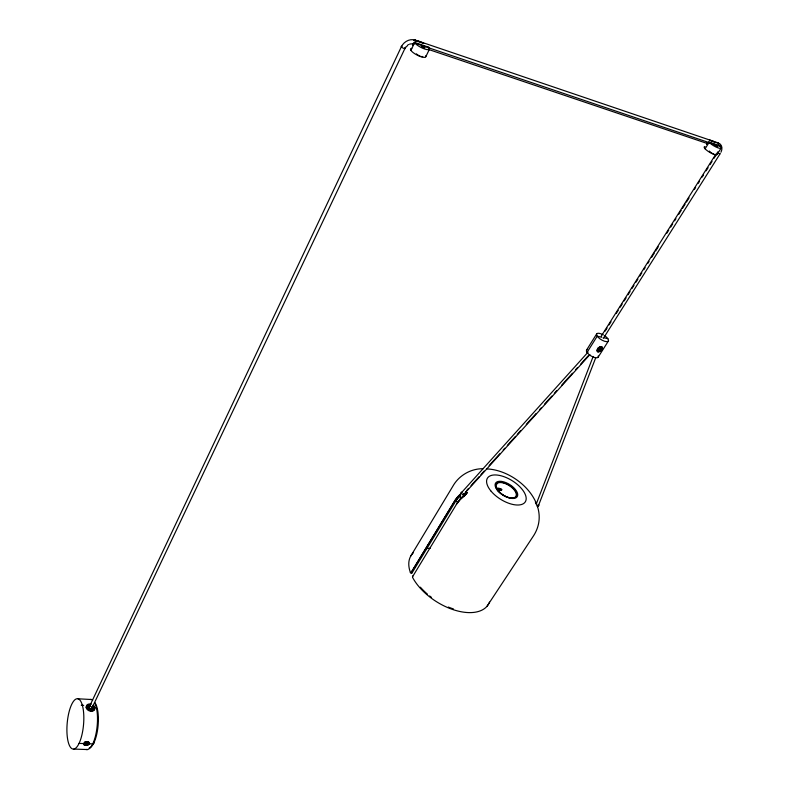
<?xml version="1.0" encoding="UTF-8"?>
<svg xmlns="http://www.w3.org/2000/svg" width="789" height="789" viewBox="0 0 789 789"><rect width="100%" height="100%" fill="white"/><g stroke="black" fill="none" stroke-linecap="round" stroke-linejoin="round"><path stroke-width="1.18" d="M86.741 741.69C84.255 740.94 84.344 745.309 84.186 743.642C84.748 742.015 87.54 741.226 88.822 742.557C89.394 746.67 80.843 744.5 85.685 741.976A2.456 1.45 -14.3 0 1 88.91 743.021L87.145 744.362C93.092 739.323 78.052 744.027 86.267 745.339C95.262 743.534 82.894 738.534 84.009 744.826M84.344 745.043L85.725 745.349L85.814 744.53A2.535 1.351 -11.6 0 0 86.918 744.431M412.539 576.789L456.792 503.786A25.435 16.628 -27.2 0 1 465.027 495.393L466.674 493.273L466.052 491.429L466.772 492.829L465.027 495.393A25.623 16.766 -27.2 0 0 460.125 499.605A25.495 16.668 -27.2 0 0 456.397 504.398M708.828 142.05L719.874 145.738L719.46 146.379L719.864 145.738A7.535 1.864 30.6 0 1 718.177 147.928A7.535 1.864 30.6 0 1 708.847 142L707.772 143.47L708.433 142.651M423.713 43.573L423.742 43.444A8.63 2.416 27.6 0 0 415.448 40.624M706.461 143.203L706.707 144.062L708.098 143.115A2.781 1.509 -66.4 0 0 708.443 142.661L708.108 143.125A2.781 1.45 -65.7 0 1 707.743 143.578A2.771 1.302 -63.3 0 1 707.348 143.904L707.753 143.499L707.329 143.815M85.725 745.349L87.954 744.974L89.443 743.78L89.196 742.41L87.184 741.68L88.832 742.696M536.293 503.915L593.17 356.46M595.665 357.92L538.729 504.921A4.685 2.998 -28.8 0 1 538.423 505.532M496.419 488.273L496.449 488.213A11.49 5.631 32 0 1 507.534 484.624A11.49 5.631 32 0 1 514.527 497.563A11.49 5.631 32 0 1 497.198 489.466L497.149 489.634M706.559 143.223L707.023 143.963M86.218 707.694L86.504 707.082M88.033 708.414L88.013 707.151M89.157 707.21L401.335 46.798A10.997 9.32 -44 0 1 415.122 40.131M92.274 707.368L405.112 48.07A6.46 5.474 -44 0 1 405.605 47.192M92.224 708.63L93.408 707.427M94.611 708.118L94.907 707.506M428.299 47.932L428.752 47.232L414.393 42.359L414.018 43.129A3.166 1.144 -71.1 0 1 413.722 43.72A3.166 1.075 -70.4 0 1 413.397 44.302L414.067 43.129L412.578 44.914L413.189 43.809M410.911 50.437L414.61 42.695M602.214 349.744C602.096 340.039 591.523 357.042 601.899 350.198C604.019 339.586 590.221 356.884 601.899 350.188M425.794 56.739L429.522 49.056M414.067 43.129L413.199 44.154A2.328 1.026 -72.8 0 1 413.032 43.75M412.785 575.911L412.716 576.039A1.243 0.72 -86.5 0 0 412.716 577.666A45.723 25.337 32.5 0 0 454.03 609.936A45.723 25.337 32.5 0 0 489.505 602.106M410.872 555.9L453.922 484.466C460.184 474.712 471.526 468.567 483.095 468.715M90.725 710.909L92.076 710.485M411.138 572.538L454.671 500.966A25.435 16.697 -27.2 0 1 458.379 496.173A25.554 16.756 -27.2 0 1 461.535 493.273M413.199 552.941A45.723 25.337 32.5 0 0 410.369 572.439L410.744 572.794A1.233 0.602 -80.5 0 0 411.217 572.429L455.056 500.354A25.376 16.638 -27.2 0 1 460.677 493.993M461.24 497.257A3.205 2.12 -26.9 0 0 460.668 497.967L457.61 502.987A44.894 22.605 32.1 0 1 456.279 500.029M705.08 148.825L709.133 142.326M586.651 349.912L596.8 333.708M587.026 352.427L597.214 336.193L601.948 337.298M501.035 490.58C503.816 488.933 497.021 487.622 496.508 488.194M601.238 336.173L715.87 154.121M605.114 331.153L607.086 328.027M609.049 324.91L611.021 321.784M616.268 313.46L618.231 310.333M620.203 307.207L622.166 304.09M624.138 300.964L626.101 297.838M628.074 294.721L630.036 291.595M632.009 288.468L633.971 285.352M635.944 282.225L637.906 279.099M639.879 275.982L641.842 272.856M643.814 269.73L645.126 267.649M647.749 263.487L649.061 261.406M651.684 257.244L654.308 253.072M655.62 250.991L658.243 246.829M666.764 233.297L668.737 230.171M670.699 227.045L672.672 223.928M674.634 220.802L675.946 218.721M678.57 214.559L681.193 210.397M682.505 208.306L685.128 204.144M686.44 202.063L689.063 197.901M694.31 189.567L695.622 187.486M698.245 183.324L699.557 181.243M702.18 177.081L703.492 175M706.116 170.828L708.088 167.712M710.051 164.585L712.023 161.459M713.986 158.342L715.958 155.216M717.004 154.634L721.077 148.154M603.299 338.451L720.249 153.53M598.052 357.328L608.309 341.164M487.089 606.169L533.709 535.544C553.128 504.664 517.051 469.909 486.468 468.893M412.746 44.46L413.328 43.789L412.815 44.805M413.347 44.292L413.466 44.362A2.328 1.026 -72.8 0 0 413.801 44.352M588.042 352.16L461.23 492.947A4.823 3.195 -27.1 0 0 461.802 497.701M466.891 490.245L468.548 488.411M471.023 485.669L479.268 476.526M480.915 474.702L484.219 471.043M489.16 465.559L499.891 453.675M503.185 450.016L504.832 448.182M507.307 445.44L515.562 436.297M517.209 434.473L520.503 430.814M526.283 424.413L536.175 413.446M539.479 409.787L541.126 407.952M544.43 404.303L551.846 396.068M554.322 393.326L556.797 390.585M561.748 385.101L572.469 373.217M575.773 369.558L577.42 367.733M580.714 364.074L588.14 355.839M463.656 494.545L589.886 354.646M406.138 46.995L407.39 45.742M462.709 496.153L467.532 492.701M405.053 48.583L405.112 48.07A2.249 0.641 27.4 0 0 404.806 47.725M86.612 742.715L86.987 743.958C89.019 742.627 86.682 744.234 86.435 743.031A4.842 3.61 -34.7 0 1 85.962 743.218L86.336 743.879L85.36 744.116L85.192 743.268L86.139 742.903L86.336 743.879A5.01 3.728 -34.8 0 1 85.36 744.116L86.504 744.135A4.842 0.917 70.3 0 0 86.829 744.54L87.135 743.504M86.908 741.778L84.709 742.567L84.157 743.879L85.222 744.875L87.392 744.688L88.871 743.465L88.822 742.557L85.725 742.173M86.701 744.471L85.399 744.491M428.634 47.241L428.752 47.232A8.63 2.416 27.6 0 1 424.59 48.977A8.63 2.416 27.6 0 1 414.393 42.359L414.393 42.428M73.831 749.077L87.441 749.55M79.058 743.396L83.772 743.573M89.443 743.78L92.747 743.909A1.45 1.075 22.4 0 0 93.891 742.824M85.399 743.139L88.743 743.268M81.277 705.228L83.703 705.356M77.943 698.788A25.278 8.206 -85 0 1 81.06 738.1A25.278 8.206 -85 0 1 67.095 734.855A25.278 8.206 -85 0 1 77.943 698.788L91.435 699.518M411.217 572.429L412.262 572.548L456.121 500.502A24.104 15.81 -27.2 0 1 460.638 495.226M411.414 572.558L411.572 572.824A1.243 0.602 -79.4 0 0 412.036 572.814L412.183 572.656A1.272 0.611 -80.5 0 1 411.789 572.913A1.243 0.602 -78.7 0 1 411.404 572.567L410.369 572.439A1.243 0.602 -78.8 0 0 410.753 572.794A1.203 0.582 -80.1 0 0 410.901 572.745M90.252 710.564L90.883 710.652A3.324 2.239 32.1 0 1 89.976 710.337M497.198 489.466C500.768 492.375 503.678 488.569 500.344 489.308L496.616 488.726L496.922 489.358M497.297 489.999L500.098 490.433M604.315 337.84L607.865 338.668M428.624 49.48L707.339 143.519M416.513 41.008L422.717 43.109M709.745 140.491L715.041 142.286A7.535 1.864 30.6 0 0 709.449 140.077M416.04 43.533L718.296 145.728A2.032 1.253 -67.6 0 0 718.631 143.361A2.032 1.253 -67.6 0 0 717.063 143.154M709.548 143.006L715.012 144.851M414.856 39.923L718.108 142.868M719.736 154.023L717.566 152.741M413.466 44.362L413.199 44.154A6.46 5.474 -44 0 0 409.53 44.184M86.504 744.135A5.01 3.728 -34.8 0 1 85.537 744.382L85.36 743.534L86.317 743.159L86.829 744.54A4.842 3.6 -34.8 0 0 87.313 744.362L86.987 743.958A5.01 3.728 -34.8 0 0 87.904 743.465L87.737 742.607M87.904 743.465L87.826 743.337A5.01 3.728 -34.8 0 0 88.822 742.557M85.36 744.116L85.449 744.254A5.01 3.728 -34.8 0 1 84.305 744.313M463.971 495.403L463.587 495.019A1.667 0.917 -81.5 0 1 464.159 496.557L463.971 495.403A1.479 0.976 -27.1 0 1 463.34 494.289M535.948 502.889L535.386 501.991L536.481 504.329L536.155 503.362M86.662 743.692L86.829 744.54M413.377 44.411A3.146 0.907 -67.8 0 1 413.051 44.746M412.982 44.845A3.117 0.7 -63.4 0 1 412.736 44.993M422.756 56.443A3.876 1.105 27.6 0 1 421.109 56.473M420.083 56.127A3.876 1.105 27.6 0 1 418.998 55.634M418.594 55.427A3.876 1.105 27.6 0 1 417.361 54.648M417.036 54.402A3.876 1.105 27.6 0 1 416.424 53.859M425.675 55.822A8.6 2.456 27.6 0 1 416.7 54.875A8.6 2.456 27.6 0 1 411.71 48.336M707.319 143.943A2.761 1.124 -59 0 1 706.964 144.091M706.865 144.229A2.811 0.986 -53.5 0 1 706.737 144.219M706.747 143.164A3.669 1.075 -42.6 0 1 706.905 142.878M713.769 154.052A3.383 0.858 30.7 0 1 712.457 153.49M712.112 153.303A3.383 0.858 30.7 0 1 710.988 152.602M710.682 152.385A3.383 0.858 30.7 0 1 709.972 151.804M709.696 151.527A3.383 0.858 30.7 0 1 709.341 151.054M716.728 153.224A7.505 1.894 30.7 0 1 710.051 152.543A7.505 1.894 30.7 0 1 705.041 146.537M598.24 355.997A6.815 2.683 31.4 0 1 590.961 355.918A6.815 2.683 31.4 0 1 587.519 349.458M604.581 335.641A6.874 2.623 31.4 0 1 606.731 341.667A6.874 2.623 31.4 0 1 596.819 335.532A6.874 2.623 31.4 0 1 603.407 334.911M538.463 504.585A1.627 0.986 21 0 1 538.631 505.828A1.627 0.986 21 0 1 536.944 505.907M538.256 505.798A4.685 2.998 -28.8 0 1 537.457 506.716M91.869 706.668A1.637 1.183 22 0 1 91.554 708.483A1.637 1.183 22 0 1 89.236 707.457A1.637 1.183 22 0 1 90.459 706.047A2.199 1.588 22 0 0 88.467 707.772A2.199 1.588 22 0 0 91.593 709.321A2.199 1.588 22 0 0 92.007 706.796M463.488 493.717A1.677 0.621 41.9 0 1 463.044 494.565A1.677 0.621 41.9 0 1 461.2 492.888A1.677 0.621 41.9 0 1 462.038 492.395M405.201 48.218A2.249 0.641 27.4 0 1 403.889 48.425A2.249 0.641 27.4 0 1 401.433 46.926A2.249 0.641 27.4 0 1 402.065 46.314M407.735 45.052A6.46 5.474 -44 0 1 408.613 44.549M413.781 40.584A2.328 1.026 -72.8 0 1 415.221 40.308A2.328 1.026 -72.8 0 1 414.876 43.139M718.444 143.085A9.882 6.884 -43.3 0 1 720.968 152.238M717.822 151.823A5.809 4.044 -43.3 0 1 717.408 152.583M88.91 743.021A2.456 1.45 -14.3 0 1 85.182 744.678A2.456 1.45 -14.3 0 1 85.35 742.124M87.737 743.199A5.01 3.728 -34.8 0 1 86.81 743.692A4.842 0.917 70.3 0 1 86.435 743.031L85.962 743.218A4.842 0.917 70.3 0 0 86.336 743.879M87.313 744.362A4.842 0.917 70.3 0 1 86.987 743.958M92.629 706.135A2.831 2.042 22 0 1 92.214 709.331A2.831 2.042 22 0 1 88.161 707.615A2.831 2.042 22 0 1 90.271 705.129M89.167 709.834A3.146 2.268 22 0 1 88.654 709.508A2.199 1.588 22 0 0 88.891 709.646M88.2 709.124A3.146 2.268 22 0 1 87.835 708.69M87.954 706.096A3.146 2.268 22 0 1 88.348 705.82M88.624 705.701A3.146 2.268 22 0 1 89.029 705.573M91.938 707.98A2.199 1.588 22 0 1 91.859 709.794M88.319 709.074A2.199 1.588 22 0 1 89.463 706.845M93.181 705.07A4.409 3.176 22 0 1 93.053 710.465A4.409 3.176 22 0 1 86.553 707.26A4.409 3.176 22 0 1 91.346 704.163M94.197 707.072A4.409 3.176 22 0 1 92.224 711.214A4.409 3.176 22 0 1 86.494 708.492A4.409 3.176 22 0 1 88.92 704.567M93.408 706.106A4.409 3.176 22 0 1 94.029 706.816M92.116 710.583A3.334 2.683 27.2 0 1 90.922 710.83M93.487 708.926A3.334 2.683 27.2 0 1 93.427 709.163M88.19 709.045A3.324 2.239 32.1 0 1 88.013 708.828M94.927 702.723A23.69 7.9 -85.1 0 1 97.826 728.06A23.69 7.9 -85.1 0 1 89.206 748.08M90.124 699.527A25.149 8.363 -85.1 0 1 92.688 700.119M94.897 703.098A25.149 8.363 -85.1 0 1 96.238 732.537A25.149 8.363 -85.1 0 1 86.129 749.451M496.991 489.486A10.997 5.395 32 0 1 496.725 488.983M460.668 497.967A45.003 22.506 32.1 0 1 459.77 496.074M453.428 608.94A44.5 24.656 32.5 0 1 448.369 607.057M431.534 597.431A44.5 24.656 32.5 0 1 429.63 595.961M427.431 594.147A44.5 24.656 32.5 0 1 420.379 587.174M426.464 548.523A44.5 24.656 32.5 0 1 430.143 548.345M455.726 501.123A24.173 15.859 -27.2 0 1 459.504 496.311M501.843 481.448A1.262 0.72 -80.9 0 1 501.991 482.316M510.572 498.017A1.282 0.74 -81.4 0 1 511.085 498.342M599.186 349.054L599.147 349.813L599.916 349.991L600.764 348.639L599.186 349.054M717.743 146.695L714.824 144.989L717.734 146.715M496.666 483.835L496.222 484.436L497.445 483.233L496.666 483.835M500.473 489.338L501.538 490.334L500.492 489.338M421.908 46.758A1.943 0.542 27.6 0 0 424.788 47.804A1.943 0.542 27.6 0 0 422.569 46.038A1.943 0.542 27.6 0 0 421.908 46.758M599.482 351.273A2.781 1.894 -34.3 0 0 602.234 347.643A2.781 1.894 -34.3 0 0 597.894 348.393A2.781 1.894 -34.3 0 0 599.482 351.273M599.67 351.371A2.781 1.894 -34.3 0 0 602.273 347.702A2.781 1.894 -34.3 0 0 597.914 348.6A2.781 1.894 -34.3 0 0 599.67 351.371M599.63 351.49A2.949 2.012 -34.3 0 0 602.411 347.584A2.949 2.012 -34.3 0 0 597.776 348.541A2.949 2.012 -34.3 0 0 599.63 351.49M491.172 491.291A22.329 10.947 32 0 0 524.971 502.307A22.329 10.947 32 0 0 502.987 476.349A22.329 10.947 32 0 0 491.172 491.291M497.681 490.59A12.762 6.253 32 0 0 517.012 496.962A12.762 6.253 32 0 0 504.536 482.118A12.762 6.253 32 0 0 497.681 490.59M498.125 490.807A11.855 5.819 32 0 0 516.095 496.735A11.855 5.819 32 0 0 504.506 482.937A11.855 5.819 32 0 0 498.125 490.807"/></g></svg>
